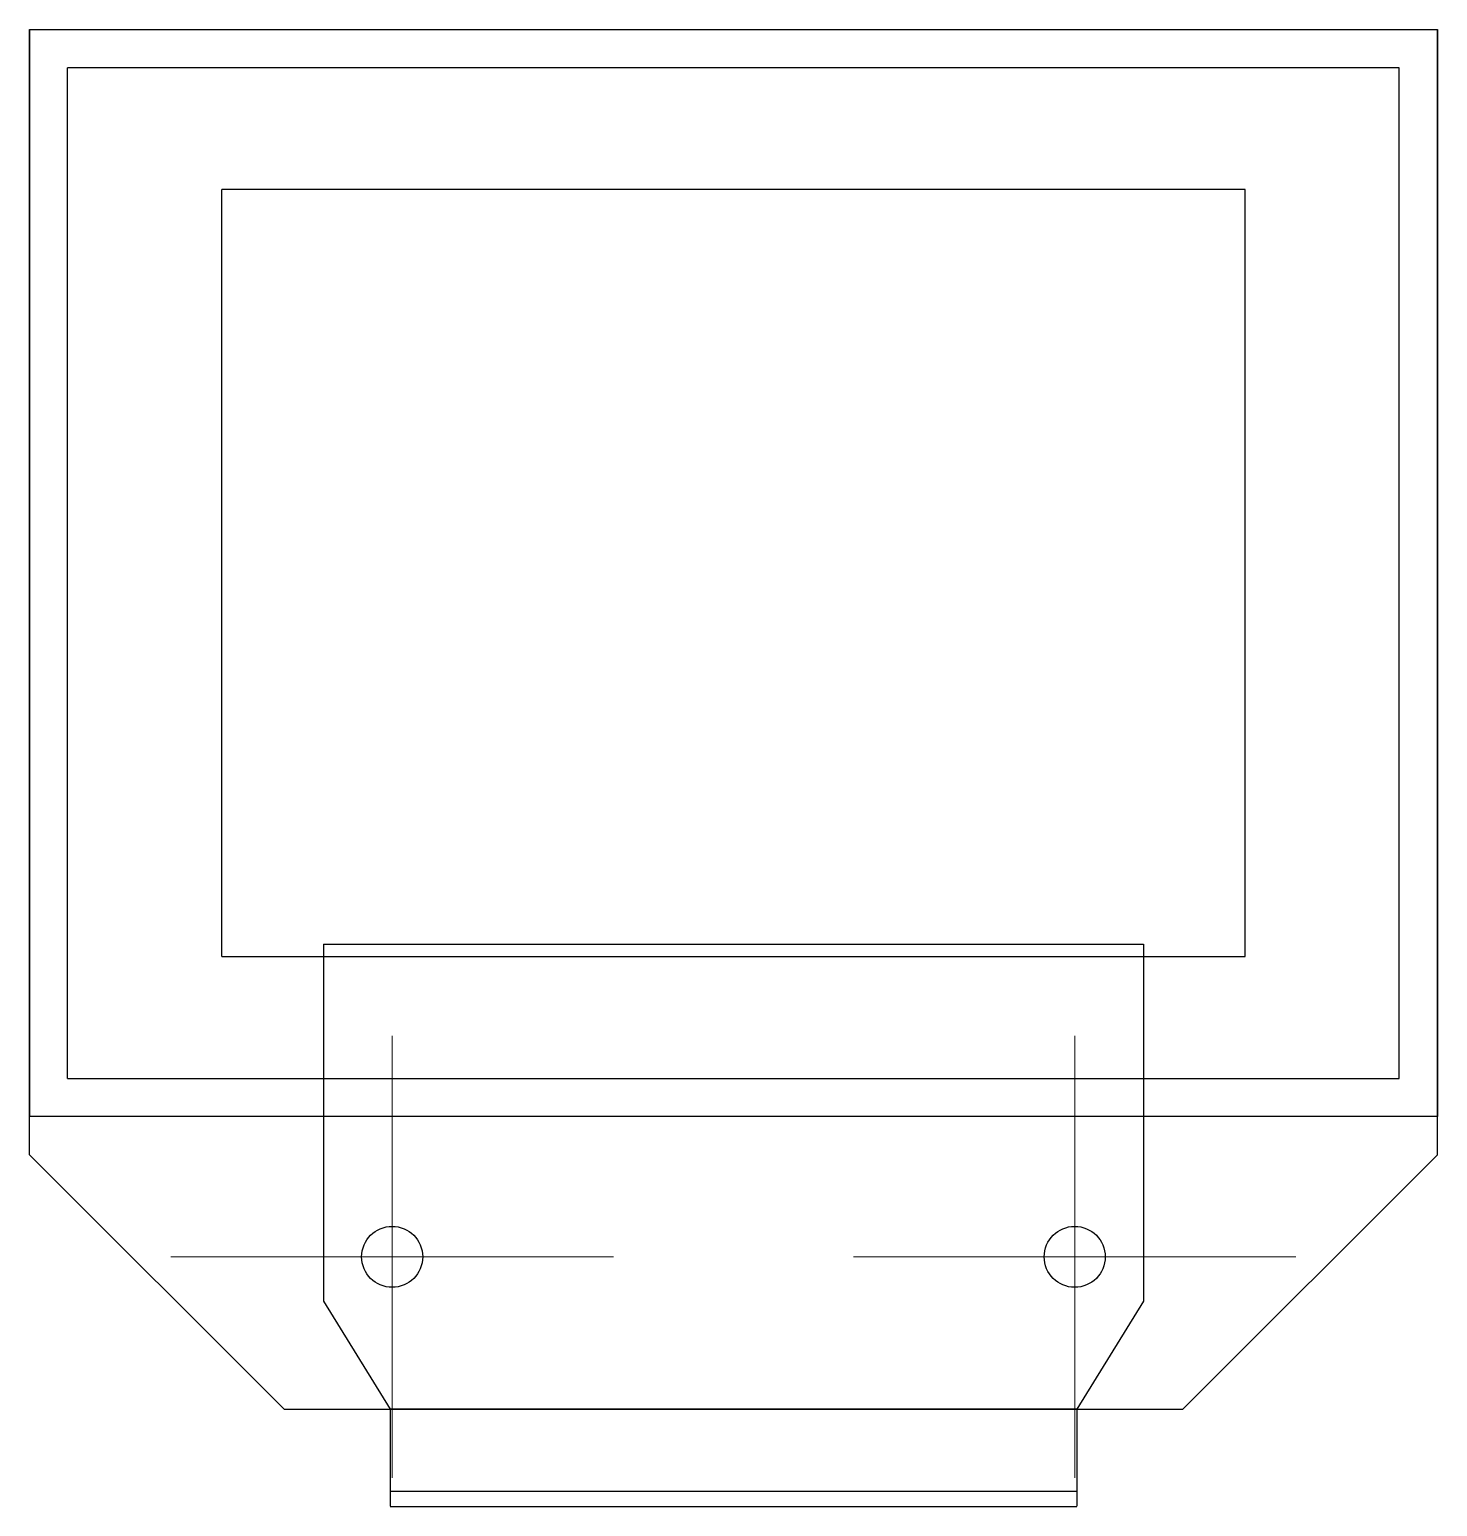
# Model space of a CAD drawing. Header units: millimetres. Extents: x 15.6 to 34.1, y 16.8 to 36.2.
import ezdxf

# ---------------------------------------------------------------- set-up
doc = ezdxf.new("R2010")
doc.units = ezdxf.units.MM

# ---------------------------------------------------------------- blocks, each defined once
blk = doc.blocks.new('SW_CENTERMARKSYMBOL_0')
at = {"color": 0, "linetype": 'Continuous', "lineweight": 0}
for p, q in [((0, 2.5), (0, 2.9)), ((0, 0), (0, 2.5)), ((-2.5, 0), (-2.9, 0)), ((0, 0), (-2.5, 0)), ((0, 0), (0, -2.5)), ((0, 0), (2.5, 0)), ((2.5, 0), (2.9, 0)), ((0, -2.5), (0, -2.9))]:
    blk.add_line(p, q, dxfattribs=at)
blk = doc.blocks.new('SW_CENTERMARKSYMBOL_1')
at = {"color": 0, "linetype": 'Continuous', "lineweight": 0}
for p, q in [((0, 2.5), (0, 2.9)), ((0, 0), (0, 2.5)), ((-2.5, 0), (-2.9, 0)), ((0, 0), (-2.5, 0)), ((0, 0), (0, -2.5)), ((0, 0), (2.5, 0)), ((2.5, 0), (2.9, 0)), ((0, -2.5), (0, -2.9))]:
    blk.add_line(p, q, dxfattribs=at)

msp = doc.modelspace()

# ---------------------------------------------------------------- linework, layer by layer
at = {"color": 7, "linetype": 'Continuous', "lineweight": 25}
for p, q in [((15.608, 36.219), (34.068, 36.219)), ((15.608, 21.459), (15.608, 36.219)), ((15.608, 36.219), (15.608, 21.959)), ((34.068, 36.219), (34.068, 21.959)), ((34.068, 21.459), (34.068, 36.219)), ((33.568, 35.719), (16.108, 35.719)), ((16.108, 22.459), (16.108, 35.719)), ((33.568, 22.459), (33.568, 35.719)), ((18.128, 24.059), (18.128, 34.119)), ((31.548, 34.119), (18.128, 34.119)), ((31.548, 24.059), (31.548, 34.119)), ((19.463, 24.219), (30.213, 24.219)), ((19.463, 24.219), (19.463, 19.539)), ((30.213, 24.219), (30.213, 19.539)), ((18.128, 24.059), (31.548, 24.059)), ((16.108, 22.459), (33.568, 22.459)), ((34.068, 21.959), (15.608, 21.959)), ((15.608, 21.459), (15.608, 21.959)), ((34.068, 21.459), (34.068, 21.959)), ((18.948, 18.119), (15.608, 21.459)), ((30.728, 18.119), (34.068, 21.459)), ((19.463, 19.539), (20.338, 18.119)), ((30.213, 19.539), (29.338, 18.119)), ((18.948, 18.119), (30.728, 18.119)), ((18.948, 18.119), (20.338, 18.119)), ((29.338, 18.119), (20.338, 18.119)), ((20.338, 18.119), (20.338, 16.848)), ((20.338, 18.119), (20.338, 17.048)), ((29.338, 18.119), (30.728, 18.119)), ((29.338, 18.119), (29.338, 16.848)), ((29.338, 18.119), (29.338, 17.048)), ((20.338, 17.044), (29.338, 17.044)), ((20.338, 16.844), (29.338, 16.844))]:
    msp.add_line(p, q, dxfattribs=at)
for centre in [(20.363, 20.119), (20.363, 20.119), (29.313, 20.119), (29.313, 20.119)]:
    msp.add_circle(centre, 0.4, dxfattribs=at)

# ---------------------------------------------------------------- block references
at = {"color": 7, "linetype": 'Continuous', "lineweight": 0}
for name, p in [('SW_CENTERMARKSYMBOL_1', (20.363, 20.119)), ('SW_CENTERMARKSYMBOL_0', (29.313, 20.119))]:
    msp.add_blockref(name, p, dxfattribs=at)

doc.saveas('drawing.dxf')
